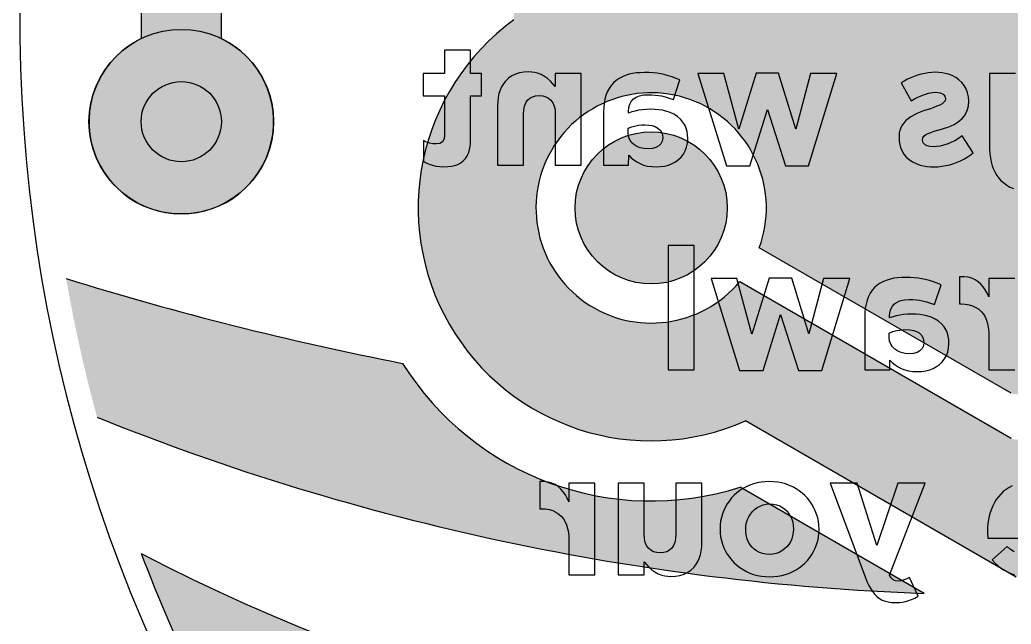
# Model space of a CAD drawing. Header units: inches. Extents: x -24.7 to 24.7, y -18.5 to 33.6.
# Drawn here: x -12.41 to -0.06, y -8.07 to -0.54 of the extents above; entities that cross this region are included whole.
import ezdxf

# ---------------------------------------------------------------- set-up
doc = ezdxf.new("R2010")
doc.units = ezdxf.units.IN
doc.header["$MEASUREMENT"] = 0
for name, color, linetype in [('BottomCopper', 30, 'Continuous'), ('Drill', 7, 'Continuous'), ('TopCopper', 2, 'Continuous')]:
    doc.layers.add(name, color=color, linetype=linetype)
for name, color, linetype, plot in [('BottomMask', 6, 'Continuous', False), ('BottomSilk', 5, 'Continuous', False), ('TopMask', 1, 'Continuous', False)]:
    doc.layers.add(name, color=color, linetype=linetype, plot=plot)

msp = doc.modelspace()

# ---------------------------------------------------------------- hatches: boundary and pattern name
at = {"layer": 'BottomCopper'}
h = msp.add_hatch(color=256, dxfattribs=at)
edge = h.paths.add_edge_path()
edge.add_arc((-2.500000000000213, 10.70585338085854), 1, 0, 360)
edge = h.paths.add_edge_path()
edge.add_arc((-2.7e-13, 10.70585338085854), 1, 0, 360)
edge = h.paths.add_edge_path()
edge.add_arc((2.499999999999787, 10.70585338085854), 1, 0, 360)
edge = h.paths.add_edge_path()
edge.add_arc((6.569739635290674, 20.71657624683654), 1.000000000000002, 0, 360)
edge = h.paths.add_edge_path()
edge.add_arc((1.269999999999982, 25.01288751418966), 1.000000000000001, 0, 360)
edge = h.paths.add_edge_path()
edge.add_arc((-3.451070847343971, 30.43338221696712), 1, 0, 360)
edge = h.paths.add_edge_path()
edge.add_arc((3.451070847343956, 30.43338221696712), 1, 0, 360)
edge = h.paths.add_edge_path()
edge.add_arc((-7.811366973954392, 6.986633125223079), 0.9999999999999998, 0, 360)
edge = h.paths.add_edge_path()
edge.add_arc((7.811366973954378, 6.986633125223079), 1, 0, 360)
edge = h.paths.add_edge_path()
edge.add_arc((-5.670189068749821, 13.76008967723597), 0.9999999999999987, 0, 360)
edge = h.paths.add_edge_path()
edge.add_arc((-6.569739635290688, 20.71657624683655), 1.000000000000002, 0, 360)
edge = h.paths.add_edge_path()
edge.add_arc((5.670189068749266, 13.76008967723597), 0.9999999999999987, 0, 360)
edge = h.paths.add_edge_path()
edge.add_arc((-10.40000000000002, 1.292415593527416), 1.149999999999999, 0, 360)
edge = h.paths.add_edge_path()
edge.add_arc((-10.40000000000002, -1.807584406472586), 1.149999999999999, 0, 360)
edge = h.paths.add_edge_path()
edge.add_arc((10.40000000000001, 1.292415593527409), 1.149999999999999, 0, 360)
edge = h.paths.add_edge_path()
edge.add_arc((10.40000000000001, -1.807584406472586), 1.15, 0, 360)
h.paths.add_polyline_path([(-0.2700000000000102, 26.01288751418966), (-2.27000000000001, 26.01288751418966), (-2.27000000000001, 24.01288751418966), (-0.2700000000000102, 24.01288751418966)])
h.paths.add_polyline_path([(-6.991070847343963, 31.43338221696712), (-4.99107084734365, 31.43338221696725), (-4.99107084734365, 29.43338221696712), (-6.991070847343963, 29.43338221696712)])
h.paths.add_polyline_path([(4.991070847343636, 31.43338221696725), (4.991070847343636, 29.43338221696712), (6.991070847343948, 29.43338221696712), (6.991070847343948, 31.43338221696712)])
at = {"layer": 'BottomMask'}
h = msp.add_hatch(color=256, dxfattribs=at)
edge = h.paths.add_edge_path()
edge.add_arc((-2.500000000000213, 10.70585338085854), 1, -180, 180, ccw=False)
edge = h.paths.add_edge_path()
edge.add_arc((-2.7e-13, 10.70585338085854), 1, -180, 180, ccw=False)
edge = h.paths.add_edge_path()
edge.add_arc((2.499999999999787, 10.70585338085854), 1, -180, 180, ccw=False)
edge = h.paths.add_edge_path()
edge.add_arc((6.569739635290674, 20.71657624683654), 1.000000000000002, -180, 180, ccw=False)
edge = h.paths.add_edge_path()
edge.add_arc((1.269999999999982, 25.01288751418966), 1.000000000000001, -180, 180, ccw=False)
edge = h.paths.add_edge_path()
edge.add_arc((-3.451070847343971, 30.43338221696712), 1, -180, 180, ccw=False)
edge = h.paths.add_edge_path()
edge.add_arc((3.451070847343956, 30.43338221696712), 1, -180, 180, ccw=False)
edge = h.paths.add_edge_path()
edge.add_arc((-7.811366973954392, 6.986633125223079), 0.9999999999999998, -180, 180, ccw=False)
edge = h.paths.add_edge_path()
edge.add_arc((7.811366973954378, 6.986633125223079), 1, -180, 180, ccw=False)
edge = h.paths.add_edge_path()
edge.add_arc((-5.670189068749821, 13.76008967723597), 0.9999999999999987, -180, 180, ccw=False)
edge = h.paths.add_edge_path()
edge.add_arc((-6.569739635290688, 20.71657624683655), 1.000000000000002, -180, 180, ccw=False)
edge = h.paths.add_edge_path()
edge.add_arc((5.670189068749266, 13.76008967723597), 0.9999999999999987, -180, 180, ccw=False)
edge = h.paths.add_edge_path()
edge.add_arc((-10.40000000000002, 1.292415593527416), 1.149999999999999, -180, 180, ccw=False)
edge = h.paths.add_edge_path()
edge.add_arc((-10.40000000000002, -1.807584406472586), 1.149999999999999, -180, 180, ccw=False)
edge = h.paths.add_edge_path()
edge.add_arc((10.40000000000001, 1.292415593527409), 1.149999999999999, -180, 180, ccw=False)
edge = h.paths.add_edge_path()
edge.add_arc((10.40000000000001, -1.807584406472593), 1.15, -180, 180, ccw=False)
h.paths.add_polyline_path([(-0.2700000000000102, 26.01288751418966), (-2.27000000000001, 26.01288751418966), (-2.27000000000001, 24.01288751418966), (-0.2700000000000102, 24.01288751418966)])
h.paths.add_polyline_path([(-6.991070847343963, 31.43338221696712), (-4.99107084734365, 31.43338221696725), (-4.99107084734365, 29.43338221696712), (-6.991070847343963, 29.43338221696712)])
h.paths.add_polyline_path([(4.991070847343636, 31.43338221696725), (4.991070847343636, 29.43338221696712), (6.991070847343948, 29.43338221696712), (6.991070847343948, 31.43338221696712)])
at = {"layer": 'TopCopper'}
h = msp.add_hatch(color=256, dxfattribs=at)
edge = h.paths.add_edge_path()
edge.add_arc((-2.500000000000256, 10.70585338085854), 1, 0, 360)
edge = h.paths.add_edge_path()
edge.add_arc((10.39999999999996, 1.292415593527409), 1.149999999999999, 0, 360)
edge = h.paths.add_edge_path()
edge.add_arc((10.39999999999996, -1.807584406472586), 1.15, 0, 360)
edge = h.paths.add_edge_path()
edge.add_arc((-4.546175167976997, -2.882387643549031), 0.9474802768830163, 0, 360)
edge = h.paths.add_edge_path()
edge.add_arc((7.81136697395435, 6.986633125223079), 1, 0, 360)
edge = h.paths.add_edge_path()
edge.add_arc((-6.56973963529073, 20.71657624683655), 0.9999999999999982, 0, 360)
edge = h.paths.add_edge_path()
edge.add_arc((-5.670189068749849, 13.76008967723597), 1, 0, 360)
edge = h.paths.add_edge_path()
edge.add_arc((6.569739635289977, 20.71657624683655), 0.9999999999999982, 0, 360)
edge = h.paths.add_edge_path()
edge.add_arc((5.670189068749096, 13.76008967723597), 1, 0, 360)
edge = h.paths.add_edge_path()
edge.add_line((4.99107084734392, 29.43338221696712), (6.99107084734392, 29.43338221696712))
edge.add_line((6.99107084734392, 29.43338221696712), (6.99107084734392, 31.43338221696712))
edge.add_arc((-4.26e-14, 18.21482434665118), 14.95343919516433, 62.12639673062549, 117.8736032693746)
edge.add_line((-6.991070847343991, 31.43338221696712), (-6.991070847343991, 29.43338221696712))
edge.add_line((-6.991070847343991, 29.43338221696712), (-5.783161966796854, 29.43338221696712))
edge.add_line((-5.783161966796854, 29.43338221696712), (-2.270000000000039, 25.3997473814012))
edge.add_line((-2.270000000000039, 25.3997473814012), (-2.270000000000039, 24.01288751418966))
edge.add_line((-2.270000000000039, 24.01288751418966), (-1.737716752493597, 24.01288751418966))
edge.add_arc((-25.81321354638334, 23.71913576956257), 24.07728880003035, -40.86721102827647, 0.6990468444769817, ccw=False)
edge.add_arc((-7.811366973954435, 6.986633125223079), 1, 78.10760607714963, 200.5304158754115)
edge.add_arc((-4.26e-14, 1.39054976245e-05), 10.97999533030537, 142.8169054081668, 167.3825951106692)
edge.add_arc((-10.40000000000005, 1.292415593527409), 1.149999999999999, 105.8886185462011, 244.2285382594492)
edge.add_line((-10.90000000000005, 0.2567998346670137), (-10.90000000000005, -0.7719686476121908))
edge.add_arc((-10.40000000000005, -1.807584406472586), 1.15, 115.7714617405508, 424.2285382594492)
edge.add_line((-9.900000000000048, -0.7719686476121908), (-9.900000000000048, 0.2567998346670137))
edge.add_arc((-10.40000000000005, 1.292415593527409), 1.149999999999999, 295.7714617405508, 414.2779908723576)
edge.add_arc((-4.26e-14, 1.39054976245e-05), 9.97999533030537, 143.0433131849834, 167.1117509978999, ccw=False)
edge.add_arc((-7.811366973954435, 6.986633125223079), 1, 260.5870016963252, 378.0973341327755)
edge.add_arc((-25.81321354638334, 23.71913576956257), 25.07728880003035, 319.0916990680133, 360.6711698482629)
edge.add_line((-0.737645288163236, 24.01288751418966), (-0.2700000000000387, 24.01288751418966))
edge.add_line((-0.2700000000000387, 24.01288751418966), (-0.2700000000000387, 26.01288751418966))
edge.add_line((-0.2700000000000387, 26.01288751418966), (-1.477908880546963, 26.01288751418966))
edge.add_line((-1.477908880546963, 26.01288751418966), (-4.991070847343991, 30.04652234975583))
edge.add_line((-4.991070847343991, 30.04652234975583), (-4.991070847343991, 31.43338221696712))
edge.add_arc((-4.26e-14, 18.21482434665118), 14.1294394925665, 69.31443702748987, 110.6855629725087, ccw=False)
edge.add_line((4.99107084734392, 31.43338221696712), (4.99107084734392, 29.43338221696712))
edge = h.paths.add_edge_path()
edge.add_arc((-3.451070847343999, 30.43338221696712), 1, 30.00000000000741, 330.0000000000076)
edge.add_line((-2.585045443559494, 29.93338221696723), (2.585045443559423, 29.93338221696723))
edge.add_arc((3.451070847343928, 30.43338221696712), 1, 209.9999999999925, 218.0813849477614)
edge.add_line((2.663935395695006, 29.81660204481705), (1.129420428191821, 26.00295689761198))
edge.add_arc((1.269999999999939, 25.01288751418966), 1.000000000000005, 98.08138494776661, 236.7174616874816)
edge.add_arc((48.53165995369386, 21.8696629517802), 47.86606762470713, 177.2371465958171, 192.5903196693875)
edge.add_arc((2.499999999999744, 10.70585338085854), 1, 133.1100045777241, 433.1072397316117)
edge.add_arc((48.53165995369386, 21.8696629517802), 46.86606762470713, 177.2482061343194, 192.5792601308853, ccw=False)
edge.add_arc((1.269999999999939, 25.01288751418966), 1.000000000000005, 296.7202265335941, 398.0813849477677)
edge.add_line((2.057135451648804, 25.62966768633981), (3.591650419151961, 29.44331283354478))
edge.add_arc((3.451070847343928, 30.43338221696712), 1, 278.0813849477618, 509.9999999999926)
edge.add_line((2.585045443559565, 30.93338221696723), (-2.585045443559636, 30.93338221696723))
edge = h.paths.add_edge_path()
edge.add_line((-0.5000000000002558, 9.839827977074066), (-0.5000000000002558, 6.678888699626867))
edge.add_line((-0.5000000000002558, 6.678888699626853), (-6.257161922549827, 3.354989713874573))
edge.add_line((-6.257161922549827, 3.354989713874573), (-6.257161922549798, -0.5380336857695482))
edge.add_arc((-4.546175167976997, -2.882387643549031), 2.902321683356263, 126.123199591976, 293.8782349989274)
edge.add_line((-3.371332012619902, -5.536293202153288), (0, -7.482732647166976))
edge.add_line((0, -7.482732647166976), (6.257161922549756, -3.870158526819765))
edge.add_line((6.257161922549756, -3.870158526819772), (6.257161922549741, 0.0227194368556241))
edge.add_arc((4.546239943970022, 2.367120668917401), 2.902321683356263, 306.1216164890556, 473.8769489227544)
edge.add_line((3.371456359172768, 5.021052597692304), (0.4999999999997442, 6.678888699627109))
edge.add_line((0.4999999999997442, 6.678888699627095), (0.4999999999997442, 9.839827977074123))
edge.add_arc((-3.126e-13, 10.70585338085854), 1, 300.0000000000038, 600.0000000000039)
edge = h.paths.add_edge_path()
edge.add_arc((4.546239943970022, 2.367120668917401), 1.435162671603106, 159.7828117400944, 500.2171882599081)
edge.add_line((3.443352568454969, 3.285451399587188), (0.0611640134862199, 5.238158872248491))
edge.add_arc((3.23879965123e-05, 5.132275790951041), 0.1222632509794297, 60.000000000004, 120.0000000000051)
edge.add_line((-0.0610992374932096, 5.238158872248491), (-4.728897596565744, 2.543204233115048))
edge.add_arc((-4.667765971076022, 2.437321151817592), 0.1222632509794298, 120.0000000000034, 180)
edge.add_line((-4.790029222055452, 2.437321151817592), (-4.790029222055452, 0.4599478484857258))
edge.add_arc((-4.546175167976983, 0.4599478484857258), 0.2438540540784727, 180, 360)
edge.add_line((-4.302321113898515, 0.4599478484857258), (-4.302321113898515, 2.155742744287217))
edge.add_arc((-4.180057862919085, 2.155742744287217), 0.1222632509794298, 119.99999999999599, 180, ccw=False)
edge.add_line((-4.241189488408807, 2.261625825584673), (-0.0610992374932096, 4.675002057187754))
edge.add_arc((3.23879965123e-05, 4.569118975890291), 0.1222632509794298, 60.00000000000398, 120.00000000000179, ccw=False)
edge.add_line((0.0611640134862199, 4.675002057187754), (3.199498514376515, 2.863083788291625))
edge = h.paths.add_edge_path()
edge.add_arc((4.546239943970008, -0.975214823117355), 0.2438540540784727, 0, 180)
edge.add_line((4.302385889891539, -0.975214823117355), (4.302385889891539, -2.671009718918846))
edge.add_arc((4.18012263891211, -2.671009718918846), 0.1222632509794298, 299.999999999996, 360, ccw=False)
edge.add_line((4.241254264401832, -2.776892800216302), (0.0611640134862341, -5.190269031819383))
edge.add_arc((3.23879965265e-05, -5.084385950521927), 0.1222632509794298, 239.9999999999966, 299.999999999996, ccw=False)
edge.add_line((-0.0610992374931953, -5.190269031819383), (-3.19943373838349, -3.378350762923247))
edge.add_arc((-4.546175167976997, -2.882387643549031), 1.435162671603106, 339.782811740094, 680.2171882599089)
edge.add_line((-3.443287792461945, -3.800718374218818), (-0.0610992374931953, -5.753425846880127))
edge.add_arc((3.23879965265e-05, -5.647542765582671), 0.1222632509794297, 239.9999999999966, 299.999999999996)
edge.add_line((0.0611640134862341, -5.753425846880127), (4.728962372558769, -3.058471207746678))
edge.add_arc((4.667830747069047, -2.952588126449221), 0.1222632509794298, 300.0000000000034, 360)
edge.add_line((4.790093998048491, -2.952588126449221), (4.790093998048491, -0.975214823117355))
edge = h.paths.add_edge_path()
edge.add_line((5.490514282209759, -5.178808152128099), (1.145893194308059, -7.687176306755092))
edge.add_arc((0, 22.96720564365023), 30.67579182309883, 272.1407800274213, 291.915292547416)
edge.add_arc((-6.728990138899334, -0.5396070396044479), 18.8407711888412, 344.7609269183409, 350.1514667771544)
edge.add_arc((0, 34.31994319057988), 39.87852937002849, 277.9136756439217, 287.262772429572, ccw=False)
edge = h.paths.add_edge_path()
edge.add_line((-1.145893194308073, -7.687176306755092), (-3.439447485709209, -6.362992119213636))
edge.add_arc((-4.546175167976997, -2.882387643549031), 3.652321683356263, 212.0293322795231, 287.63910113974697, ccw=False)
edge.add_arc((0, 34.31994319057988), 39.87852937002849, 252.7372275704279, 258.9511887495983, ccw=False)
edge.add_arc((6.728990138899292, -0.5396070396044621), 18.8407711888412, 189.8485332228455, 195.2390730816588)
edge.add_arc((0, 22.96720564365023), 30.67579182309883, 248.084707452584, 267.8592199725786)
edge = h.paths.add_edge_path()
edge.add_arc((-1.42e-14, 13.73817676139666), 23.59676294084526, 242.4920129551015, 297.5079870448984)
edge.add_arc((-6.728990138899334, -0.5396070396044479), 18.8407711888412, 333.647602805888, 339.32749109580635, ccw=False)
edge.add_arc((-1.42e-14, 6.142769928893912), 18.1513561083425, 235.9857020777205, 304.0142979222792, ccw=False)
edge.add_arc((6.728990138899292, -0.5396070396044621), 18.8407711888412, 200.6725089041933, 206.3523971941119, ccw=False)
edge = h.paths.add_edge_path()
edge.add_arc((-1.42e-14, -0.1960045576466669), 13.96258162180193, 229.5448509095324, 310.4551490904674)
edge.add_arc((-6.728990138899334, -0.5396070396044479), 18.8407711888412, 311.729750624998, 326.92997672866005, ccw=False)
edge.add_arc((-1.42e-14, -5.568138778062497), 10.7404474013861, 237.2407543246607, 302.7592456753388, ccw=False)
edge.add_arc((6.728990138899292, -0.5396070396044621), 18.8407711888412, 213.0700232713396, 228.2702493750016, ccw=False)
edge = h.paths.add_edge_path(flags=16)
edge.add_arc((4.546239943970022, 2.367120668917401), 0.9474802768830163, 0, 360)
at = {"layer": 'TopMask'}
h = msp.add_hatch(color=256, dxfattribs=at)
edge = h.paths.add_edge_path()
edge.add_arc((-4.546175167976997, -2.882387643549031), 0.9474802768830163, 0, 360)
edge = h.paths.add_edge_path()
edge.add_arc((-10.40000000000005, 1.292415593527409), 1.149999999999999, 0, 360)
edge = h.paths.add_edge_path()
edge.add_arc((-10.40000000000005, -1.807584406472586), 1.149999999999999, 0, 360)
edge = h.paths.add_edge_path()
edge.add_arc((10.39999999999996, 1.292415593527409), 1.149999999999999, 0, 360)
edge = h.paths.add_edge_path()
edge.add_arc((10.39999999999996, -1.807584406472586), 1.15, 0, 360)
edge = h.paths.add_edge_path()
edge.add_arc((-2.500000000000256, 10.70585338085854), 1, 0, 360)
edge = h.paths.add_edge_path()
edge.add_arc((-3.126e-13, 10.70585338085854), 1, 0, 360)
edge = h.paths.add_edge_path()
edge.add_arc((2.499999999999744, 10.70585338085854), 1, 0, 360)
edge = h.paths.add_edge_path()
edge.add_arc((6.569739635290645, 20.71657624683654), 1.000000000000002, 0, 360)
edge = h.paths.add_edge_path()
edge.add_arc((1.269999999999939, 25.01288751418966), 1.000000000000001, 0, 360)
edge = h.paths.add_edge_path()
edge.add_arc((-3.451070847343999, 30.43338221696712), 1, 0, 360)
edge = h.paths.add_edge_path()
edge.add_arc((3.451070847343928, 30.43338221696712), 1, 0, 360)
edge = h.paths.add_edge_path()
edge.add_arc((-7.811366973954435, 6.986633125223079), 0.9999999999999998, 0, 360)
edge = h.paths.add_edge_path()
edge.add_arc((7.81136697395435, 6.986633125223079), 1, 0, 360)
edge = h.paths.add_edge_path()
edge.add_arc((-5.670189068749849, 13.76008967723597), 0.9999999999999987, 0, 360)
edge = h.paths.add_edge_path()
edge.add_arc((-6.56973963529073, 20.71657624683655), 1.000000000000002, 0, 360)
edge = h.paths.add_edge_path()
edge.add_arc((5.670189068749224, 13.76008967723597), 0.9999999999999987, 0, 360)
edge = h.paths.add_edge_path()
edge.add_arc((-2.84e-14, -5.56813877806249), 10.7404474013861, 237.2407543246608, 302.7592456753388)
edge.add_arc((-6.728990138899334, -0.5396070396044408), 18.8407711888412, 311.7297506249981, 326.92997672866)
edge.add_arc((-2.84e-14, -0.1960045576466669), 13.96258162180193, 229.5448509095324, 310.45514909046744, ccw=False)
edge.add_arc((6.728990138899292, -0.5396070396044621), 18.8407711888412, 213.0700232713397, 228.2702493750016)
edge = h.paths.add_edge_path()
edge.add_arc((-2.84e-14, 6.142769928893912), 18.1513561083425, 235.9857020777207, 304.0142979222792)
edge.add_arc((-6.728990138899334, -0.5396070396044408), 18.8407711888412, 333.647602805888, 339.3274910958063)
edge.add_arc((-2.84e-14, 13.73817676139666), 23.59676294084526, 242.4920129551015, 297.5079870448985, ccw=False)
edge.add_arc((6.728990138899292, -0.5396070396044621), 18.8407711888412, 200.6725089041934, 206.3523971941119)
edge = h.paths.add_edge_path()
edge.add_arc((-1.42e-14, 22.96720564365023), 30.67579182309883, 248.084707452584, 267.8592199725786)
edge.add_line((-1.145893194308087, -7.687176306755084), (-3.439447485709223, -6.362992119213636))
edge.add_arc((-4.546175167976997, -2.882387643549031), 3.652321683356263, 212.0293322795229, 287.6391011397467, ccw=False)
edge.add_arc((0, 34.31994319057989), 39.87852937002849, 252.7372275704279, 258.9511887495983, ccw=False)
edge.add_arc((6.728990138899292, -0.5396070396044621), 18.8407711888412, 189.8485332228455, 195.2390730816588)
edge = h.paths.add_edge_path()
edge.add_arc((4.546239943970008, 2.367120668917408), 1.435162671603106, 159.7828117400946, 500.2171882599084)
edge.add_line((3.443352568454969, 3.285451399587188), (0.0611640134862057, 5.238158872248491))
edge.add_arc((3.23879964981e-05, 5.132275790951041), 0.1222632509794297, 60.000000000004, 120.0000000000051)
edge.add_line((-0.0610992374932096, 5.238158872248491), (-4.728897596565758, 2.543204233115048))
edge.add_arc((-4.667765971076037, 2.437321151817592), 0.1222632509794298, 119.999999999996, 180)
edge.add_line((-4.790029222055466, 2.437321151817592), (-4.790029222055466, 0.4599478484857258))
edge.add_arc((-4.546175167976997, 0.4599478484857258), 0.2438540540784727, 180, 360)
edge.add_line((-4.302321113898529, 0.4599478484857258), (-4.302321113898529, 2.155742744287217))
edge.add_arc((-4.180057862919085, 2.155742744287217), 0.1222632509794298, 120.00000000000341, 180, ccw=False)
edge.add_line((-4.241189488408807, 2.261625825584673), (-0.0610992374932096, 4.675002057187754))
edge.add_arc((3.23879964981e-05, 4.569118975890291), 0.1222632509794298, 60.00000000000398, 120.00000000000179, ccw=False)
edge.add_line((0.0611640134862057, 4.675002057187754), (3.199498514376501, 2.863083788291625))
edge = h.paths.add_edge_path()
edge.add_arc((4.546239943970008, -0.975214823117355), 0.2438540540784727, 0, 180)
edge.add_line((4.302385889891525, -0.975214823117355), (4.302385889891525, -2.671009718918846))
edge.add_arc((4.180122638912096, -2.671009718918846), 0.1222632509794298, 300.0000000000034, 360, ccw=False)
edge.add_line((4.241254264401817, -2.776892800216302), (0.0611640134862199, -5.190269031819383))
edge.add_arc((3.23879965123e-05, -5.08438595052192), 0.1222632509794298, 240.00000000000398, 299.999999999996, ccw=False)
edge.add_line((-0.0610992374931953, -5.190269031819383), (-3.19943373838349, -3.378350762923247))
edge.add_arc((-4.546175167976997, -2.882387643549031), 1.435162671603106, 339.782811740094, 680.2171882599083)
edge.add_line((-3.443287792461959, -3.800718374218818), (-0.0610992374931953, -5.753425846880127))
edge.add_arc((3.23879965123e-05, -5.647542765582664), 0.1222632509794297, 240.000000000004, 299.999999999996)
edge.add_line((0.0611640134862199, -5.753425846880127), (4.728962372558755, -3.058471207746678))
edge.add_arc((4.667830747069047, -2.952588126449221), 0.1222632509794298, 299.999999999996, 360)
edge.add_line((4.790093998048476, -2.952588126449221), (4.790093998048476, -0.975214823117355))
edge = h.paths.add_edge_path()
edge.add_arc((4.546239943970008, 2.367120668917408), 2.902321683356263, 306.1216164890556, 473.8769489227544)
edge.add_line((3.371456359172754, 5.021052597692304), (-5.68e-14, 6.967563834221792))
edge.add_line((-5.68e-14, 6.967563834221792), (-6.257161922549841, 3.354989713874573))
edge.add_line((-6.257161922549841, 3.354989713874573), (-6.257161922549813, -0.5380336857695482))
edge.add_arc((-4.546175167976997, -2.882387643549031), 2.902321683356263, 126.1231995919763, 293.8782349989274)
edge.add_line((-3.371332012619916, -5.536293202153281), (-1.42e-14, -7.482732647166969))
edge.add_line((-1.42e-14, -7.482732647166969), (6.257161922549741, -3.870158526819765))
edge.add_line((6.257161922549741, -3.870158526819772), (6.257161922549727, 0.0227194368556241))
edge = h.paths.add_edge_path()
edge.add_arc((0, 34.31994319057989), 39.87852937002849, 277.9136756439217, 287.2627724295719)
edge.add_arc((-6.728990138899334, -0.5396070396044408), 18.8407711888412, 344.76092691834094, 350.1514667771543, ccw=False)
edge.add_arc((-1.42e-14, 22.96720564365023), 30.67579182309883, 272.1407800274213, 291.915292547416, ccw=False)
edge.add_line((1.145893194308044, -7.687176306755084), (5.490514282209745, -5.178808152128092))
h.paths.add_polyline_path([(-0.2700000000000387, 26.01288751418966), (-2.270000000000039, 26.01288751418966), (-2.270000000000039, 24.01288751418966), (-0.2700000000000387, 24.01288751418966)])
h.paths.add_polyline_path([(-6.991070847343991, 31.43338221696712), (-4.991070847343678, 31.43338221696723), (-4.991070847343678, 29.43338221696712), (-6.991070847343991, 29.43338221696712)])
h.paths.add_polyline_path([(4.991070847343593, 31.43338221696723), (4.991070847343593, 29.43338221696712), (6.99107084734392, 29.43338221696712), (6.99107084734392, 31.43338221696712)])
edge = h.paths.add_edge_path(flags=16)
edge.add_arc((4.546239943970008, 2.367120668917408), 0.9474802768830163, 0, 360)

# ---------------------------------------------------------------- linework, layer by layer
msp.add_lwpolyline([(-7.582500855615621, 9.81678094364159, 0.2323275400595315), (-12.40417298012474, 2.13e-14, 0.3202622073683156), (-2.84e-14, -18.45860008494622, 0.3202622073683158), (12.40417298012468, 2.13e-14, 0.2323275400595317), (7.582500855615564, 9.81678094364159, -0.4106198396113125), (7.207354475885126, 12.60263542722529, 0.3885552871385678), (6.041971644286207, 24.72971530217131, -0.4970554702736625), (6.314497691703906, 27.90669200908587, 0.9292827033583984), (3.513693559084857, 33.16564617602708, 0.1173441761672732), (-3.513693559084942, 33.16564617602708, 0.9292827033583988), (-6.314497691703991, 27.90669200908587, -0.4970554702736635), (-6.041971644286235, 24.72971530217134, 0.3885552871385683), (-7.207354475885182, 12.60263542722529, -0.4106198396113122)], format="xyb", close=True)
at = {"layer": 'BottomCopper'}
msp.add_circle((-10.40000000000002, -1.807584406472586), 1.149999999999999, dxfattribs=at)
at = {"layer": 'BottomSilk', "linetype": 'Continuous'}
for points in [[(-7.127647708337391, -2.368388990132773), (-7.079465416670725, -2.36661425054944), (-7.034356041670725, -2.36129003179944), (-6.992319583337391, -2.352416333882773), (-6.953714114587394, -2.339049146382773), (-6.918897708337393, -2.320244458882773), (-6.887870364587391, -2.296002271382773), (-6.86086906250406, -2.266319979716107), (-6.838130781254059, -2.231194979716106), (-6.819655520837391, -2.190627271382773), (-6.808929934899892, -2.155965406148398), (-6.801268802087391, -2.116913404195273), (-6.796672122399891, -2.073471265523398), (-6.795139895837392, -2.025638990132773), (-6.795139895837392, -1.484888990132773), (-6.659014895837391, -1.484888990132773), (-6.659014895837391, -1.208888990132773), (-6.795139895837392, -1.208888990132773), (-6.795139895837392, -0.9178889901327728), (-7.119139895837391, -0.9178889901327727), (-7.119139895837391, -1.208888990132773), (-7.387147708337391, -1.208888990132773), (-7.387147708337391, -1.484888990132773), (-7.119139895837391, -1.484888990132773), (-7.119139895837391, -1.973865552632773), (-7.125654055993642, -2.022438306539023), (-7.145196536462391, -2.057133130757773), (-7.177767337243641, -2.077950025289023), (-7.223366458337392, -2.084888990132773), (-7.265240481774891, -2.082269849507772), (-7.305784427087391, -2.074412427632773), (-7.344998294274892, -2.061316724507773), (-7.382882083337392, -2.042982740132773), (-7.382882083337392, -2.302459302632773), (-7.347669843754059, -2.32100487554944), (-7.310095625004059, -2.33695409429944), (-7.270159427087392, -2.350306958882773), (-7.226913333337392, -2.36035253179944), (-7.179409427087393, -2.366379875549439)], [(-5.416639895837391, -1.208888990132773), (-5.740639895837391, -1.208888990132773), (-5.740639895837391, -1.371099927632773), (-5.76957641927489, -1.335685865132773), (-5.80116723958739, -1.301865552632773), (-5.835945559899891, -1.270708326070273), (-5.87444458333739, -1.243283521382773), (-5.916925052087391, -1.220385083882773), (-5.96364770833739, -1.202806958882773), (-5.997626875004059, -1.194519198466107), (-6.034439375004058, -1.189546542216106), (-6.074085208337391, -1.187888990132773), (-6.133348554691558, -1.19101952398694), (-6.187951093754059, -1.20041112554944), (-6.237892825524891, -1.216063794820273), (-6.283173750004059, -1.23797753179944), (-6.323793867191557, -1.266152336486939), (-6.359753177087391, -1.300588208882773), (-6.386519041245556, -1.334523556459304), (-6.409167080148615, -1.371930045617467), (-6.427697293796573, -1.412807676357262), (-6.442109682189432, -1.457156448678691), (-6.452404245327186, -1.504976362581752), (-6.458580983209839, -1.556267418066446), (-6.460639895837391, -1.611029615132773), (-6.460639895837391, -2.348888990132773), (-6.136639895837391, -2.348888990132773), (-6.136639895837391, -1.713521802632773), (-6.133463382165516, -1.659666089742148), (-6.12393384114989, -1.612848951070273), (-6.108051272790516, -1.573070386617148), (-6.085815677087391, -1.540330396382773), (-6.057757327478017, -1.514762281148398), (-6.024406497399891, -1.496499341695273), (-5.985763186853016, -1.485541578023398), (-5.94182739583739, -1.481888990132773), (-5.89768286458739, -1.485541578023398), (-5.858436770837391, -1.496499341695273), (-5.824089114587391, -1.514762281148398), (-5.794639895837391, -1.540330396382773), (-5.771014895837391, -1.573070386617148), (-5.754139895837391, -1.612848951070273), (-5.744014895837391, -1.659666089742148), (-5.740639895837391, -1.713521802632773), (-5.740639895837391, -2.348888990132773), (-5.416639895837391, -2.348888990132773)], [(-4.481975833337391, -2.369888990132773), (-4.429151614587393, -2.36740721929944), (-4.378460208337391, -2.35996190679944), (-4.329901614587391, -2.347553052632773), (-4.284417239587391, -2.330179354716107), (-4.242948489587391, -2.307839510966107), (-4.205495364587391, -2.280533521382773), (-4.172530520837392, -2.248499667216107), (-4.144526614587392, -2.211976229716107), (-4.121483645837391, -2.170963208882773), (-4.104348229170725, -2.125456698466107), (-4.094066979170726, -2.075452792216107), (-4.090639895837391, -2.020951490132773), (-4.090639895837391, -2.016709302632773), (-4.092766848962391, -1.971499829976523), (-4.099147708337391, -1.929480787007773), (-4.109782473962391, -1.890652173726523), (-4.124671145837391, -1.855013990132773), (-4.150311770837392, -1.81222362554944), (-4.181858645837392, -1.77463378179944), (-4.219311770837391, -1.742244458882773), (-4.262318281254059, -1.71493846929944), (-4.310525312504058, -1.69259862554944), (-4.363932864587391, -1.675224927632773), (-4.407068850915516, -1.665452954976523), (-4.452465091149891, -1.658472974507773), (-4.500121585290516, -1.654284986226523), (-4.550038333337391, -1.652888990132773), (-4.605682864587392, -1.654306958882773), (-4.656366458337391, -1.658560865132773), (-4.702089114587391, -1.665650708882773), (-4.744978437504058, -1.67510253179944), (-4.787162031254058, -1.68644237554944), (-4.828639895837391, -1.699670240132773), (-4.828639895837391, -1.680474927632773), (-4.824784427087391, -1.632332105367148), (-4.81321802083739, -1.590325513570273), (-4.793940677087391, -1.554455152242148), (-4.766952395837391, -1.524721021382773), (-4.732387942712391, -1.501388257710898), (-4.690382083337392, -1.484721997945273), (-4.640934817712391, -1.474722242085898), (-4.584046145837391, -1.471388990132773), (-4.538638919274891, -1.472385816304648), (-4.496026614587391, -1.475376294820273), (-4.456209231774891, -1.480360425679648), (-4.419186770837391, -1.487338208882773), (-4.370858645837393, -1.49950878179944), (-4.320874270837392, -1.51475487554944), (-4.269233645837391, -1.533076490132773), (-4.188421145837391, -1.286678052632773), (-4.235745852868641, -1.267438794820273), (-4.284134036462391, -1.250056958882773), (-4.333585696618641, -1.234532544820273), (-4.384100833337391, -1.220865552632773), (-4.426639895837392, -1.211693990132773), (-4.47258208333739, -1.204560552632773), (-4.521927395837391, -1.199465240132773), (-4.574675833337392, -1.196408052632773), (-4.630827395837391, -1.195388990132773), (-4.682850677087393, -1.196708521382773), (-4.73172677083739, -1.200667115132773), (-4.77745567708739, -1.207264771382773), (-4.820037395837391, -1.216501490132773), (-4.859471927087391, -1.228377271382773), (-4.904736331384266, -1.246666578023398), (-4.94587720052489, -1.268546216695273), (-4.982894534509266, -1.294016187398398), (-5.015788333337391, -1.323076490132773), (-5.045560550134266, -1.356794263570273), (-5.071080325524892, -1.394103833882773), (-5.092347659509266, -1.435005201070273), (-5.109362552087391, -1.479498365132773), (-5.122390139978017, -1.527184888570273), (-5.131695559899891, -1.577666333882773), (-5.137278811853016, -1.630942701070273), (-5.139139895837391, -1.687013990132773), (-5.139139895837391, -2.348888990132773), (-4.827139895837391, -2.348888990132773), (-4.826507083337391, -2.225138990132773), (-4.79526782552489, -2.256474927632773), (-4.761104739587391, -2.284482740132773), (-4.724017825524891, -2.309162427632773), (-4.684007083337391, -2.330513990132773), (-4.640275638024892, -2.347740552632773), (-4.59202661458739, -2.360045240132773), (-4.539260013024891, -2.367428052632773)], [(-2.233686770837391, -1.208888990132773), (-2.561249270837391, -1.208888990132773), (-2.744178958337391, -1.900318677632773), (-2.958983645837391, -1.204388990132773), (-3.237632083337391, -1.204388990132773), (-3.454593020837391, -1.902451490132773), (-3.641764895837391, -1.208888990132773), (-3.962928958337391, -1.208654615132773), (-3.607733645837391, -2.357888990132773), (-3.316335208337391, -2.357888990132773), (-3.097241458337391, -1.657693677632773), (-2.873905520837392, -2.357888990132773), (-2.584639895837392, -2.357888990132773)], [(-1.022507083337391, -2.369888990132774), (-0.9737973958373916, -2.368229146382774), (-0.9246620833373911, -2.363249615132773), (-0.8751011458373913, -2.354950396382773), (-0.8251145833373913, -2.343331490132774), (-0.7747023958373912, -2.328392896382774), (-0.7328404166707247, -2.313230461486941), (-0.6916294791707248, -2.295407219299441), (-0.6510695833373912, -2.274923169820274), (-0.6111607291707246, -2.25177831304944), (-0.5719029166707245, -2.22597264898694), (-0.5332961458373912, -2.197506177632774), (-0.6715305208373912, -1.984740552632774), (-0.7182670931030162, -2.016645581929649), (-0.7648674348998912, -2.044298169820273), (-0.8113315462280162, -2.067698316304649), (-0.8576594270873912, -2.086846021382774), (-0.9031889681030162, -2.101739820210899), (-0.947258059899891, -2.112378247945274), (-0.9898667024780161, -2.118761304585898), (-1.031014895837391, -2.120888990132773), (-1.073663333337391, -2.118292635966107), (-1.108046145837391, -2.110503573466108), (-1.134163333337391, -2.097521802632774), (-1.158895755212391, -2.070433912007774), (-1.167139895837391, -2.035904615132774), (-1.167139895837391, -2.031662427632773), (-1.162343997399891, -2.007756177632774), (-1.147956302087391, -1.987037427632773), (-1.125312747399891, -1.969239576070273), (-1.095749270837391, -1.954096021382773), (-1.060326419274891, -1.940549146382773), (-1.020104739587391, -1.927541333882773), (-0.9764201692748911, -1.914266919820274), (-0.9306086458373912, -1.899920240132773), (-0.8907089062540581, -1.887765292216107), (-0.8505721875040578, -1.873956698466107), (-0.8101984895873912, -1.858494458882774), (-0.771009687504058, -1.840551750549441), (-0.7344276562540578, -1.819301750549441), (-0.7004523958373912, -1.794744458882774), (-0.6697922395873914, -1.76652831304944), (-0.6431555208373912, -1.73430175054944), (-0.6205422395873912, -1.698064771382774), (-0.6033742708373914, -1.656990552632774), (-0.5930734895873913, -1.610252271382774), (-0.5896398958373912, -1.557849927632774), (-0.5896398958373912, -1.553584302632774), (-0.5932974479207246, -1.497749667216107), (-0.6042701041707246, -1.446402010966107), (-0.6225578645873912, -1.399541333882774), (-0.6471008333373912, -1.357166333882774), (-0.6768391145873911, -1.319275708882774), (-0.711772708337391, -1.285869458882774), (-0.7514289583373912, -1.257303052632774), (-0.795335208337391, -1.233931958882774), (-0.843491458337391, -1.215756177632774), (-0.8819392122436411, -1.205533033101523), (-0.921860598962391, -1.198230787007774), (-0.9632556184936409, -1.193849439351523), (-1.006124270837391, -1.192388990132773), (-1.049648177087392, -1.193793833882774), (-1.093426145837391, -1.198008365132773), (-1.137458177087391, -1.205032583882774), (-1.181744270837391, -1.214866490132773), (-1.226284427087391, -1.227510083882773), (-1.270228333337392, -1.242622115132774), (-1.312725677087391, -1.259861333882773), (-1.353776458337391, -1.279227740132773), (-1.393380677087391, -1.300721333882773), (-1.431538333337391, -1.324342115132773), (-1.308163333337391, -1.547724927632773), (-1.265890139978016, -1.524530591695273), (-1.224148684899891, -1.503861646382773), (-1.182938968103016, -1.485718091695273), (-1.142260989587391, -1.470099927632773), (-1.090504479170725, -1.454149406799441), (-1.043000572920725, -1.44457909429944), (-0.9997492708373912, -1.441388990132773), (-0.9476389192748912, -1.446967115132773), (-0.9104172395873911, -1.463701490132773), (-0.8880842317748912, -1.488931958882773), (-0.8806398958373911, -1.519998365132774), (-0.8806398958373911, -1.524263990132773), (-0.8854357942748912, -1.546304029195274), (-0.8998234895873911, -1.565689771382774), (-0.9222004427123911, -1.583218091695273), (-0.9509641145873912, -1.599685865132773), (-0.9853205598998911, -1.615356763570273), (-1.024475833337391, -1.630494458882773), (-1.067366458337391, -1.645362622945274), (-1.112928958337391, -1.660224927632773), (-1.152934166670725, -1.67380175054944), (-1.193418541670724, -1.68903221929944), (-1.234382083337391, -1.705916333882773), (-1.274163333337391, -1.724924146382774), (-1.311100833337391, -1.746525708882774), (-1.345194583337391, -1.770721021382774), (-1.375973229170725, -1.798102531799441), (-1.402965416670725, -1.82926268804944), (-1.426171145837391, -1.864201490132773), (-1.443931562504058, -1.903625969299441), (-1.454587812504058, -1.94824315679944), (-1.458139895837391, -1.998053052632773), (-1.458139895837391, -2.002318677632774), (-1.456082522790516, -2.048460523335899), (-1.449910403649891, -2.091284497945274), (-1.439623538415516, -2.130790601460899), (-1.425221927087391, -2.166978833882774), (-1.400324791670725, -2.210301750549441), (-1.369524010420725, -2.248192375549441), (-1.332819583337391, -2.280650708882773), (-1.290918541670725, -2.307915031799441), (-1.244527916670725, -2.33022362554944), (-1.193647708337391, -2.347576490132774), (-1.153068606774891, -2.357338208882774), (-1.111018802087391, -2.364310865132773), (-1.067498294274891, -2.368494458882774)], [(-4.579522708337391, -2.146388990132773), (-4.634208255212391, -2.142931226460898), (-4.683163333337391, -2.132557935445273), (-4.726387942712392, -2.115269117085898), (-4.763882083337391, -2.091064771382773), (-4.79418237630614, -2.061276441304648), (-4.815825442712391, -2.027235669820273), (-4.828811282556141, -1.988942456929648), (-4.833139895837391, -1.946396802632773), (-4.833139895837391, -1.888951490132773), (-4.788113528649891, -1.871663404195273), (-4.738300052087391, -1.858096021382773), (-4.702665937504058, -1.851592115132773), (-4.665372968754058, -1.847689771382773), (-4.626421145837391, -1.846388990132773), (-4.57700024739989, -1.848915845601523), (-4.533175052087391, -1.856496412007773), (-4.49494555989989, -1.869130689351523), (-4.462311770837391, -1.886818677632773), (-4.429160729170726, -1.91779003179944), (-4.409270104170725, -1.95679784429944), (-4.402639895837391, -2.003842115132773), (-4.402639895837391, -2.008084302632773), (-4.408086510420725, -2.048744458882774), (-4.424426354170725, -2.082787427632774), (-4.451659427087391, -2.110213208882773), (-4.487652916670727, -2.130310865132774), (-4.530274010420725, -2.142369458882773)], [(-4.009639895837392, -3.348888990132773), (-4.333639895837392, -3.348888990132773), (-4.333639895837393, -4.901388990132773), (-4.009639895837393, -4.901388990132773)], [(-2.070186770837392, -3.761388990132773), (-2.397749270837392, -3.761388990132773), (-2.580678958337392, -4.452818677632774), (-2.795483645837392, -3.756888990132774), (-3.074132083337393, -3.756888990132774), (-3.291093020837392, -4.454951490132774), (-3.478264895837392, -3.761388990132773), (-3.799428958337392, -3.761154615132773), (-3.444233645837392, -4.910388990132774), (-3.152835208337392, -4.910388990132774), (-2.933741458337392, -4.210193677632774), (-2.710405520837393, -4.910388990132774), (-2.421139895837392, -4.910388990132774)], [(-1.228475833337393, -4.922388990132774), (-1.175651614587393, -4.919907219299442), (-1.124960208337393, -4.912461906799441), (-1.076401614587393, -4.900053052632773), (-1.030917239587393, -4.882679354716108), (-0.9894484895873926, -4.860339510966108), (-0.9519953645873925, -4.833033521382774), (-0.9190305208373927, -4.800999667216108), (-0.8910266145873926, -4.764476229716109), (-0.8679836458373925, -4.723463208882774), (-0.8508482291707262, -4.677956698466108), (-0.840566979170726, -4.627952792216107), (-0.8371398958373926, -4.573451490132774), (-0.8371398958373926, -4.569209302632774), (-0.8392668489623926, -4.523999829976525), (-0.8456477083373926, -4.481980787007775), (-0.8562824739623925, -4.443152173726524), (-0.8711711458373925, -4.407513990132774), (-0.8968117708373928, -4.364723625549441), (-0.9283586458373926, -4.327133781799441), (-0.9658117708373926, -4.294744458882774), (-1.008818281254059, -4.267438469299442), (-1.057025312504059, -4.245098625549441), (-1.110432864587392, -4.227724927632774), (-1.153568850915518, -4.217952954976523), (-1.198965091149892, -4.210972974507774), (-1.246621585290517, -4.206784986226523), (-1.296538333337392, -4.205388990132774), (-1.352182864587393, -4.206806958882774), (-1.402866458337393, -4.211060865132775), (-1.448589114587393, -4.218150708882774), (-1.49147843750406, -4.227602531799442), (-1.533662031254059, -4.23894237554944), (-1.575139895837392, -4.252170240132774), (-1.575139895837392, -4.232974927632774), (-1.571284427087392, -4.184832105367149), (-1.559718020837392, -4.142825513570275), (-1.540440677087392, -4.106955152242149), (-1.513452395837392, -4.077221021382774), (-1.478887942712392, -4.053888257710899), (-1.436882083337392, -4.037221997945274), (-1.387434817712392, -4.027222242085899), (-1.330546145837392, -4.023888990132773), (-1.285138919274893, -4.024885816304649), (-1.242526614587393, -4.027876294820274), (-1.202709231774893, -4.032860425679649), (-1.165686770837393, -4.039838208882774), (-1.117358645837393, -4.052008781799442), (-1.067374270837393, -4.067254875549441), (-1.015733645837392, -4.085576490132774), (-0.9349211458373925, -3.839178052632774), (-0.9822458528686425, -3.819938794820274), (-1.030634036462392, -3.802556958882774), (-1.080085696618642, -3.787032544820274), (-1.130600833337392, -3.773365552632774), (-1.173139895837393, -3.764193990132775), (-1.219082083337393, -3.757060552632773), (-1.268427395837393, -3.751965240132774), (-1.321175833337393, -3.748908052632774), (-1.377327395837392, -3.747888990132774), (-1.429350677087393, -3.749208521382775), (-1.478226770837392, -3.753167115132774), (-1.523955677087392, -3.759764771382774), (-1.566537395837392, -3.769001490132774), (-1.605971927087392, -3.780877271382774), (-1.651236331384268, -3.799166578023399), (-1.692377200524892, -3.821046216695273), (-1.729394534509268, -3.846516187398398), (-1.762288333337393, -3.875576490132774), (-1.792060550134267, -3.909294263570274), (-1.817580325524893, -3.946603833882773), (-1.838847659509268, -3.987505201070273), (-1.855862552087392, -4.031998365132774), (-1.868890139978017, -4.079684888570274), (-1.878195559899893, -4.130166333882774), (-1.883778811853017, -4.183442701070274), (-1.885639895837393, -4.239513990132774), (-1.885639895837393, -4.901388990132774), (-1.573639895837393, -4.901388990132774), (-1.573007083337393, -4.777638990132774), (-1.541767825524893, -4.808974927632775), (-1.507604739587393, -4.836982740132775), (-1.470517825524893, -4.861662427632774), (-1.430507083337393, -4.883013990132774), (-1.386775638024893, -4.900240552632774), (-1.338526614587393, -4.912545240132774), (-1.285760013024893, -4.919928052632773)], [(-1.326022708337393, -4.698888990132774), (-1.380708255212393, -4.695431226460899), (-1.429663333337392, -4.685057935445274), (-1.472887942712393, -4.667769117085899), (-1.510382083337393, -4.643564771382774), (-1.540682376306143, -4.613776441304649), (-1.562325442712393, -4.579735669820273), (-1.575311282556143, -4.541442456929649), (-1.579639895837393, -4.498896802632774), (-1.579639895837393, -4.441451490132774), (-1.534613528649892, -4.424163404195274), (-1.484800052087393, -4.410596021382774), (-1.44916593750406, -4.404092115132775), (-1.411872968754059, -4.400189771382774), (-1.372921145837392, -4.398888990132773), (-1.323500247399892, -4.401415845601524), (-1.279675052087393, -4.408996412007774), (-1.241445559899892, -4.421630689351524), (-1.208811770837392, -4.439318677632774), (-1.175660729170726, -4.470290031799442), (-1.155770104170726, -4.509297844299441), (-1.149139895837393, -4.556342115132773), (-1.149139895837393, -4.560584302632773), (-1.154586510420726, -4.601244458882775), (-1.170926354170726, -4.635287427632774), (-1.198159427087393, -4.662713208882774), (-1.234152916670726, -4.682810865132775), (-1.276774010420726, -4.694869458882775)], [(-5.246389895837392, -6.313888990132773), (-5.570389895837392, -6.313888990132773), (-5.570389895837392, -6.543295240132773), (-5.591410520837394, -6.498375865132775), (-5.615322395837392, -6.457198990132773), (-5.642125520837392, -6.419764615132773), (-5.671819895837393, -6.386072740132774), (-5.704405520837392, -6.356123365132773), (-5.740818958337393, -6.331108052632775), (-5.781996770837392, -6.312218365132773), (-5.827938958337393, -6.299454302632773), (-5.878645520837393, -6.292815865132774), (-5.934116458337392, -6.292303052632773), (-5.934116458337392, -6.630388990132773), (-5.917100833337392, -6.630388990132773), (-5.865137942712394, -6.633108065653607), (-5.817014895837394, -6.641265292216107), (-5.772731692712393, -6.654860669820273), (-5.732288333337394, -6.673894198466107), (-5.695684817712392, -6.698365878153606), (-5.662921145837393, -6.728275708882773), (-5.638372038694537, -6.758457708245019), (-5.617599717265963, -6.793068438474609), (-5.600604181551677, -6.832107899571549), (-5.587385431551678, -6.875576091535835), (-5.577943467265963, -6.923473014367467), (-5.572278288694536, -6.975798668066447), (-5.570389895837392, -7.032553052632773), (-5.570389895837392, -7.453888990132773), (-5.246389895837392, -7.453888990132773)], [(-3.069257083337392, -7.479388990132774), (-3.017305989587392, -7.477560396382777), (-2.966883958337392, -7.472074615132775), (-2.917990989587393, -7.462931646382774), (-2.870627083337392, -7.450131490132774), (-2.824792239587392, -7.433674146382774), (-2.780955208337393, -7.414027427632775), (-2.739584739587392, -7.391659146382773), (-2.700680833337392, -7.366569302632773), (-2.664243489587392, -7.338757896382775), (-2.630272708337392, -7.308224927632774), (-2.598938177087393, -7.275224927632776), (-2.570409583337392, -7.240012427632775), (-2.544686927087392, -7.202587427632774), (-2.521770208337392, -7.162949927632775), (-2.501659427087392, -7.121099927632774), (-2.484822395837393, -7.077506177632776), (-2.471726927087392, -7.032637427632774), (-2.462373020837392, -6.986493677632773), (-2.456760677087392, -6.939074927632775), (-2.454889895837392, -6.890381177632774), (-2.454889895837392, -6.886138990132774), (-2.456760677087393, -6.837445708882775), (-2.462373020837392, -6.790028365132774), (-2.471726927087392, -6.743886958882774), (-2.484822395837392, -6.699021490132775), (-2.501659427087392, -6.655431958882774), (-2.521812864587393, -6.613543521382776), (-2.544857552087392, -6.573781333882774), (-2.570793489587392, -6.536145396382774), (-2.599620677087393, -6.500635708882776), (-2.631339114587392, -6.467252271382774), (-2.665693333337393, -6.436292740132776), (-2.702427864587392, -6.408054771382774), (-2.741542708337392, -6.382538365132773), (-2.783037864587393, -6.359743521382774), (-2.826913333337392, -6.339670240132774), (-2.872830208337393, -6.322828990132776), (-2.920449583337391, -6.309730240132774), (-2.969771458337392, -6.300373990132774), (-3.020795833337392, -6.294760240132774), (-3.073522708337392, -6.292888990132774), (-3.125473802087393, -6.294717583882775), (-3.175895833337392, -6.300203365132774), (-3.224788802087392, -6.309346333882774), (-3.272152708337392, -6.322146490132774), (-3.317987552087392, -6.338603833882773), (-3.361824583337393, -6.358250552632775), (-3.403195052087392, -6.380618833882774), (-3.442098958337392, -6.405708677632774), (-3.478536302087392, -6.433520083882774), (-3.512507083337392, -6.464053052632774), (-3.543841614587393, -6.497053052632777), (-3.572370208337392, -6.532265552632775), (-3.598092864587392, -6.569690552632774), (-3.621009583337393, -6.609328052632775), (-3.641120364587392, -6.651178052632774), (-3.657957395837393, -6.694771802632775), (-3.671052864587392, -6.739640552632774), (-3.680406770837392, -6.785784302632774), (-3.686019114587392, -6.833203052632774), (-3.687889895837392, -6.881896802632773), (-3.687889895837392, -6.886138990132773), (-3.686019114587393, -6.934832271382775), (-3.680406770837392, -6.982249615132774), (-3.671052864587392, -7.028391021382773), (-3.657957395837392, -7.073256490132774), (-3.641120364587392, -7.116846021382774), (-3.620966927087393, -7.158734458882776), (-3.597922239587392, -7.198496646382774), (-3.571986302087392, -7.236132583882775), (-3.543159114587392, -7.271642271382775), (-3.511440677087392, -7.305025708882774), (-3.477086458337393, -7.335985240132777), (-3.440351927087392, -7.364223208882773), (-3.401237083337392, -7.389739615132774), (-3.359741927087393, -7.412534458882774), (-3.315866458337392, -7.432607740132774), (-3.269949583337393, -7.449448990132776), (-3.222330208337392, -7.462547740132774), (-3.173008333337392, -7.471903990132773), (-3.121983958337392, -7.477517740132775)], [(-4.300944583337392, -7.474888990132773), (-4.241681236983226, -7.471758456278607), (-4.187078697920726, -7.462366854716108), (-4.137136966149892, -7.446714185445273), (-4.091856041670725, -7.424800448466107), (-4.051235924483225, -7.396625643778606), (-4.015276614587392, -7.362189771382774), (-3.98851075042923, -7.328254423806245), (-3.965862711526168, -7.290847934648079), (-3.947332497878208, -7.249970303908283), (-3.932920109485352, -7.205621531586855), (-3.922625546347596, -7.157801617683793), (-3.916448808464943, -7.1065105621991), (-3.914389895837392, -7.051748365132773), (-3.914389895837392, -6.313888990132773), (-4.238389895837392, -6.313888990132773), (-4.238389895837392, -6.949256177632773), (-4.241566409509266, -7.003111890523398), (-4.251095950524892, -7.049929029195273), (-4.266978518884267, -7.089707593648399), (-4.289214114587391, -7.122447583882773), (-4.317272464196767, -7.148015699117148), (-4.350623294274892, -7.166278638570273), (-4.389266604821767, -7.177236402242149), (-4.433202395837392, -7.180888990132773), (-4.477346927087392, -7.177236402242149), (-4.516593020837392, -7.166278638570273), (-4.550940677087391, -7.148015699117148), (-4.580389895837392, -7.122447583882773), (-4.604014895837392, -7.089707593648398), (-4.620889895837392, -7.049929029195273), (-4.631014895837392, -7.003111890523398), (-4.634389895837392, -6.949256177632773), (-4.634389895837392, -6.313888990132773), (-4.958389895837392, -6.313888990132773), (-4.958389895837392, -7.453888990132773), (-4.634389895837392, -7.453888990132773), (-4.634389895837392, -7.291678052632773), (-4.605453372399892, -7.327092115132773), (-4.573862552087392, -7.360912427632774), (-4.539084231774892, -7.392069654195273), (-4.500585208337392, -7.419494458882773), (-4.458104739587392, -7.442392896382773), (-4.411382083337392, -7.459971021382773), (-4.377402916670726, -7.468258781799442), (-4.340590416670726, -7.47323143804944)], [(-1.505272708337392, -7.800388990132774), (-1.448087812504059, -7.798021802632776), (-1.395626875004059, -7.790920240132776), (-1.347889895837392, -7.779084302632774), (-1.303223229170726, -7.76322232346611), (-1.259973229170726, -7.744042635966109), (-1.218139895837392, -7.721545240132774), (-1.326608645837392, -7.487217115132774), (-1.359854739587392, -7.504768872945274), (-1.395749270837392, -7.519127271382774), (-1.431637942712392, -7.528698560445275), (-1.464866458337392, -7.531888990132774), (-1.502885013024892, -7.527904615132774), (-1.531862552087392, -7.515951490132774), (-1.555525638024892, -7.493369458882774), (-1.577600833337392, -7.457498365132774), (-1.130928958337392, -6.313888990132774), (-1.473374270837392, -6.313888990132774), (-1.732874270837392, -7.090232740132774), (-1.981733645837392, -6.313888990132774), (-2.317803958337392, -6.313888990132774), (-1.879639895837392, -7.481404615132774), (-1.857888593754059, -7.536576490132775), (-1.835197187504059, -7.585842115132776), (-1.811565677087392, -7.629201490132774), (-1.786635989587393, -7.667125969299444), (-1.760050052087392, -7.700086906799442), (-1.731807864587392, -7.728084302632774), (-1.701438072920726, -7.751237948466109), (-1.668469322920725, -7.769667635966108), (-1.632901614587392, -7.783373365132774), (-1.594142500004059, -7.792826490132775), (-1.551599531254059, -7.798498365132774)], [(-3.073522708337392, -7.200388990132774), (-3.118414635420726, -7.197675448466109), (-3.159777916670726, -7.189534823466108), (-3.197612552087392, -7.175967115132774), (-3.231913333337393, -7.157681958882775), (-3.262675052087392, -7.135388990132775), (-3.289897708337392, -7.109088208882774), (-3.313348229170726, -7.079248365132776), (-3.332793541670726, -7.046338208882775), (-3.348233645837392, -7.010357740132774), (-3.35943156250406, -6.972016594299442), (-3.366150312504059, -6.932024406799442), (-3.368389895837392, -6.890381177632774), (-3.368389895837392, -6.886138990132774), (-3.36603312500406, -6.844497063049442), (-3.35896281250406, -6.804508781799441), (-3.347178958337392, -6.766174146382774), (-3.330915937504059, -6.730080396382776), (-3.310408125004059, -6.696814771382774), (-3.285655520837392, -6.666377271382774), (-3.257130781254059, -6.639360344299442), (-3.225306562504059, -6.616356438049442), (-3.190182864587392, -6.597365552632774), (-3.152231041670726, -6.583211906799441), (-3.111922447920726, -6.574719719299441), (-3.069257083337392, -6.571888990132774), (-3.024365156254059, -6.574602531799442), (-2.983001875004059, -6.582743156799442), (-2.945167239587392, -6.596310865132774), (-2.910866458337392, -6.614596021382776), (-2.880104739587392, -6.636888990132775), (-2.852882083337392, -6.663189771382774), (-2.829431562504059, -6.693029615132776), (-2.809986250004059, -6.725939771382775), (-2.794546145837392, -6.761920240132774), (-2.783348229170726, -6.80026138596611), (-2.776629479170726, -6.840253573466108), (-2.774389895837392, -6.881896802632774), (-2.774389895837392, -6.886138990132774), (-2.776746666670726, -6.927780917216109), (-2.783816979170726, -6.967769198466108), (-2.795600833337392, -7.006103833882774), (-2.811863854170726, -7.042197583882775), (-2.832371666670725, -7.075463208882775), (-2.857124270837392, -7.105900708882774), (-2.885530520837392, -7.132917635966109), (-2.916999270837392, -7.155921542216109), (-2.951530520837392, -7.174912427632774), (-2.989126875004059, -7.189066073466109), (-3.029790937504059, -7.197558260966109)]]:
    msp.add_lwpolyline(points, close=True, dxfattribs=at)
for points in [[(-0.0091398958373911, -1.208888990132774), (-0.3331398958373911, -1.208888990132774), (-0.3331398958373912, -2.091803052632774), (-0.3316914583373913, -2.151055630757774), (-0.3273461458373913, -2.207116490132774), (-0.3201039583373912, -2.259985630757773), (-0.3099648958373912, -2.309663052632774), (-0.2969289583373912, -2.356148755757774), (-0.2809961458373912, -2.399442740132774), (-0.2621664583373911, -2.439545005757774), (-0.2404398958373912, -2.476455552632774), (-0.2158164583373912, -2.510174380757774), (-0.1882961458373911, -2.540701490132774), (-0.1542663020873912, -2.571257427632775), (-0.1169205208373912, -2.598237740132774), (-0.0762588020873912, -2.621642427632774), (-0.0322811458373912, -2.641471490132774)], [(-0.0151398958373924, -3.761388990132774), (-0.3391398958373923, -3.761388990132774), (-0.3391398958373924, -3.990795240132774), (-0.3601605208373925, -3.945875865132775), (-0.3840723958373924, -3.904698990132774), (-0.4108755208373924, -3.867264615132774), (-0.4405698958373924, -3.833572740132774), (-0.4731555208373924, -3.803623365132774), (-0.5095689583373926, -3.778608052632775), (-0.5507467708373924, -3.759718365132773), (-0.5966889583373924, -3.746954302632774), (-0.6473955208373925, -3.740315865132774), (-0.7028664583373924, -3.739803052632774), (-0.7028664583373924, -4.077888990132774), (-0.6858508333373924, -4.077888990132774), (-0.6338879427123927, -4.080608065653609), (-0.5857648958373927, -4.088765292216109), (-0.5414816927123925, -4.102360669820274), (-0.5010383333373926, -4.121394198466108), (-0.4644348177123924, -4.145865878153607), (-0.4316711458373924, -4.175775708882774), (-0.4071220386945353, -4.20595770824502), (-0.3863497172659638, -4.24056843847461), (-0.3693541815516781, -4.279607899571549), (-0.3561354315516782, -4.323076091535835), (-0.3466934672659639, -4.370973014367467), (-0.3410282886945353, -4.423298668066447), (-0.3391398958373925, -4.480053052632774), (-0.3391398958373925, -4.901388990132774), (-0.0151398958373925, -4.901388990132774)], [(-0.0471086458373919, -6.343900708882774), (-0.0873953645873919, -6.365707896382776), (-0.1248742708373918, -6.390320083882775), (-0.1595453645873919, -6.417737271382774), (-0.1914086458373919, -6.447959458882774), (-0.2204641145873919, -6.480986646382774), (-0.246669114587392, -6.516436802632775), (-0.2699809895873918, -6.553927896382774), (-0.2903997395873919, -6.593459927632774), (-0.3079253645873919, -6.635032896382775), (-0.322557864587392, -6.678646802632774), (-0.334425208337392, -6.723663677632776), (-0.3436553645873919, -6.769445552632774), (-0.3502483333373919, -6.815992427632774), (-0.3542041145873919, -6.863304302632775), (-0.3555227083373919, -6.911381177632774), (-0.3552561067748918, -6.931036451070274), (-0.354456302087392, -6.951752271382774), (-0.3531291536498921, -6.973534497945273), (-0.351280520837392, -6.996388990132774), (0.4421022916626081, -6.996388990132774)], [(-0.024178958337392, -7.170032219299442), (-0.068135989587392, -7.140254875549442), (-0.113038333337392, -7.102912427632774), (-0.298100833337392, -7.266693677632774), (-0.264405677087392, -7.304934302632775), (-0.227988958337392, -7.339687427632774), (-0.188850677087392, -7.370953052632773), (-0.146990833337392, -7.398731177632775), (-0.1024094270873921, -7.423021802632774), (-0.0630015494832254, -7.440245109924442), (-0.0213482291707254, -7.454336906799442)]]:
    msp.add_lwpolyline(points, dxfattribs=at)
at = {"layer": 'Drill'}
msp.add_circle((-10.40000000000002, -1.807584406472586), 0.5, dxfattribs=at)
at = {"layer": 'TopCopper'}
for p, q in [((-10.90000000000005, 0.2567998346670137), (-10.90000000000005, -0.7719686476121908)), ((-9.900000000000048, -0.7719686476121908), (-9.900000000000048, 0.2567998346670137)), ((-0.0610992374931953, -5.190269031819383), (-3.19943373838349, -3.378350762923247)), ((-3.443287792461945, -3.800718374218818), (-0.0610992374931953, -5.753425846880127)), ((0, -7.482732647166976), (-3.371332012619902, -5.536293202153288)), ((-1.145893194308073, -7.687176306755092), (-3.439447485709209, -6.362992119213636))]:
    msp.add_line(p, q, dxfattribs=at)
msp.add_circle((-4.546175167976997, -2.882387643549031), 0.9474802768830163, dxfattribs=at)
for centre, radius, start, end in [((-4.546175167976997, -2.882387643549031), 2.902321683356263, 126.123199591976, 293.8782349989274), ((-10.40000000000005, -1.807584406472586), 1.15, 115.7714617405508, 64.22853825944925), ((-4.546175167976997, -2.882387643549031), 1.435162671603106, 339.782811740094, 320.2171882599088), ((0, 34.31994319057988), 39.87852937002849, 252.7372275704279, 258.9511887495983), ((-4.546175167976997, -2.882387643549031), 3.652321683356263, 212.0293322795231, 287.639101139747), ((0, 22.96720564365023), 30.67579182309883, 248.084707452584, 267.8592199725786), ((-1.42e-14, 13.73817676139666), 23.59676294084526, 242.4920129551015, 297.5079870448984), ((6.728990138899292, -0.5396070396044621), 18.8407711888412, 200.6725089041933, 206.3523971941119)]:
    msp.add_arc(centre, radius, start, end, dxfattribs=at)
at = {"layer": 'TopMask'}
for p, q in [((-0.0610992374931953, -5.190269031819383), (-3.19943373838349, -3.378350762923247)), ((-3.443287792461959, -3.800718374218818), (-0.0610992374931953, -5.753425846880127)), ((-1.42e-14, -7.482732647166969), (-3.371332012619916, -5.536293202153281)), ((-1.145893194308087, -7.687176306755084), (-3.439447485709223, -6.362992119213636))]:
    msp.add_line(p, q, dxfattribs=at)
for centre, radius in [((-10.40000000000005, -1.807584406472586), 1.149999999999999), ((-4.546175167976997, -2.882387643549031), 0.9474802768830163)]:
    msp.add_circle(centre, radius, dxfattribs=at)
for centre, radius, start, end in [((-4.546175167976997, -2.882387643549031), 2.902321683356263, 126.1231995919763, 293.8782349989274), ((-4.546175167976997, -2.882387643549031), 1.435162671603106, 339.782811740094, 320.2171882599083), ((0, 34.31994319057989), 39.87852937002849, 252.7372275704279, 258.9511887495983), ((-4.546175167976997, -2.882387643549031), 3.652321683356263, 212.0293322795229, 287.6391011397467), ((-1.42e-14, 22.96720564365023), 30.67579182309883, 248.084707452584, 267.8592199725786), ((-2.84e-14, 13.73817676139666), 23.59676294084526, 242.4920129551015, 297.5079870448985), ((6.728990138899292, -0.5396070396044621), 18.8407711888412, 200.6725089041934, 206.3523971941119)]:
    msp.add_arc(centre, radius, start, end, dxfattribs=at)

doc.saveas('drawing.dxf')
